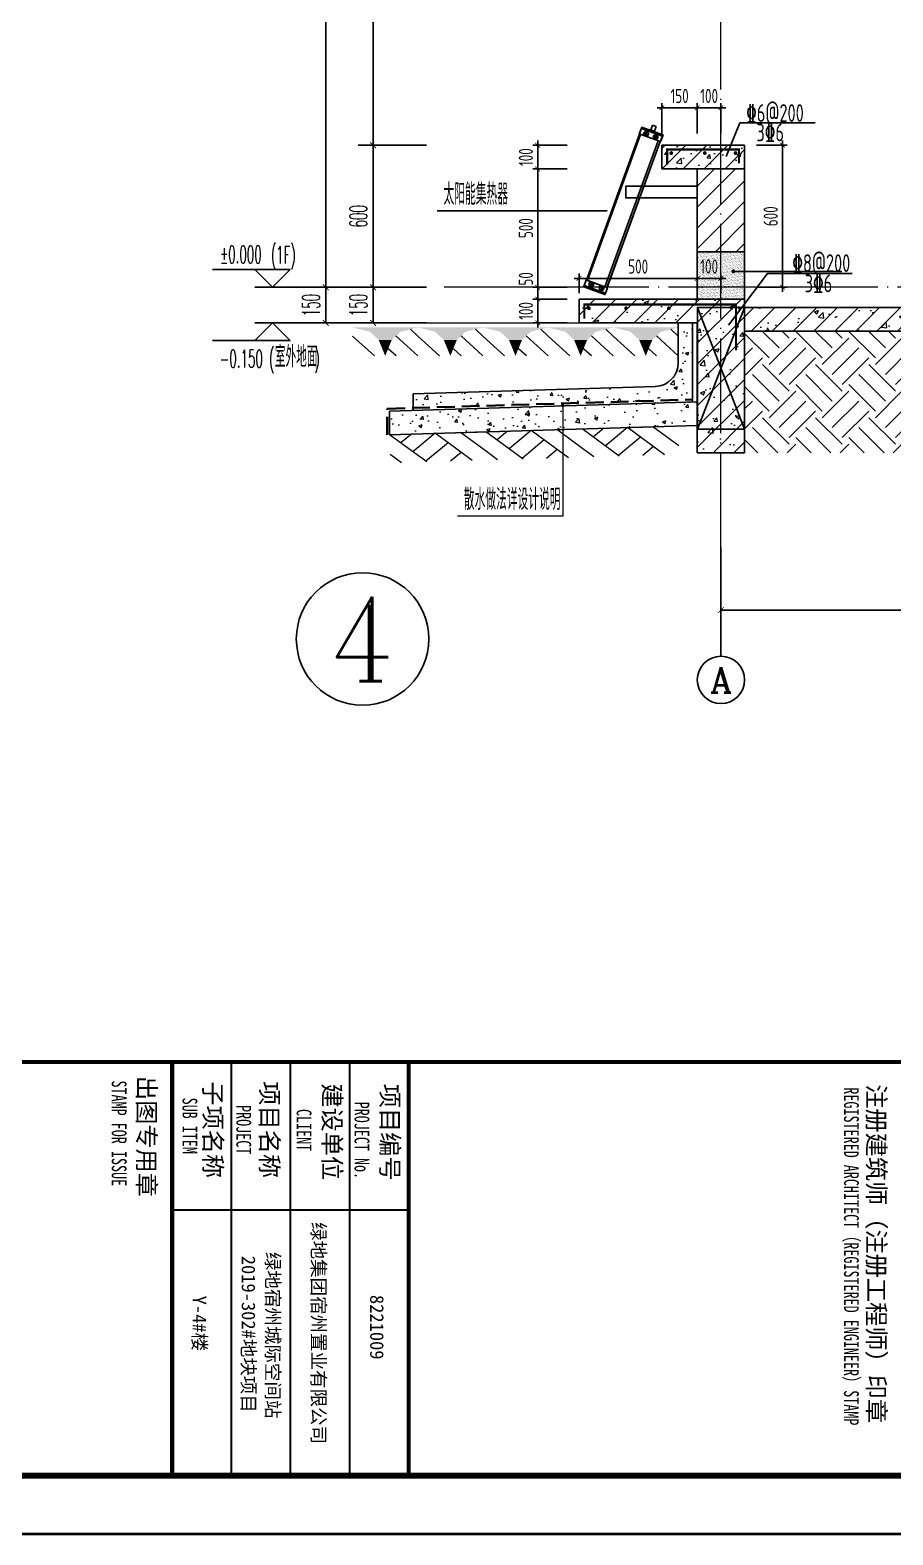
# Model space of a CAD drawing. Extents: x 826826 to 1642106, y -156213 to 399140.
# Drawn here: x 1520371 to 1524017, y 282493 to 288853 of the extents above; entities that cross this region are included whole.
import ezdxf
from ezdxf.enums import TextEntityAlignment as Align

# ---------------------------------------------------------------- set-up
doc = ezdxf.new("R2010")
doc.units = 0
doc.header["$LTSCALE"] = 1000
doc.linetypes.add('DASH', pattern=[0.35, 0.25, -0.1])
doc.linetypes.add('DOTE', pattern=[2.42, 2, -0.2, 0.02, -0.2])
doc.layers.get('0').update_dxf_attribs({"linetype": 'CONTINUOUS'})
doc.layers.get('DEFPOINTS').update_dxf_attribs({"linetype": 'CONTINUOUS'})
for name, color, linetype in [('AXIS', 3, 'CONTINUOUS'), ('AXIS_TEXT', 4, 'CONTINUOUS'), ('COLUMN', 4, 'CONTINUOUS'), ('DIM', 2, 'CONTINUOUS'), ('DIM_ELEV', 3, 'CONTINUOUS'), ('DIM_IDEN', 67, 'CONTINUOUS'), ('PUB_DIM', 3, 'CONTINUOUS'), ('PUB_TEXT', 2, 'CONTINUOUS'), ('REIN', 6, 'CONTINUOUS'), ('S-大样-砼线', 7, 'CONTINUOUS'), ('S-引出线', 40, 'CONTINUOUS'), ('TEXT', 2, 'CONTINUOUS'), ('WALL', 5, 'CONTINUOUS'), ('yichutu', 7, 'CONTINUOUS'), ('图签文字', 4, 'CONTINUOUS'), ('实线层', 7, 'CONTINUOUS'), ('立面-看线', 251, 'CONTINUOUS')]:
    doc.layers.add(name, color=color, linetype=linetype)
for name, color, linetype, lineweight in [('DOTE', 251, 'DOTE', 9), ('PUB_HATCH', 8, 'CONTINUOUS', 9), ('图框', 9, 'CONTINUOUS', 18), ('图签', 147, 'CONTINUOUS', 18), ('填充', 251, 'CONTINUOUS', 5), ('平面-排水沟', 86, 'CONTINUOUS', 15), ('立面-中轮廓线', 213, 'CONTINUOUS', 35), ('粉刷', 251, 'CONTINUOUS', 9)]:
    doc.layers.add(name, color=color, linetype=linetype, lineweight=lineweight)
doc.styles.add('_TCH_AXIS', font='COMPLEX', dxfattribs={"bigfont": 'GBCBIG'})
doc.styles.add('_TCH_DIM', font='SIMPLEX.shx', dxfattribs={"width": 0.7, "bigfont": 'GBCBIG.shx'})
doc.styles.add('_TCH_DIM_T3', font='SIMPLEX.shx', dxfattribs={"width": 0.494118, "bigfont": 'GBCBIG.shx'})
doc.styles.add('COMPLEX', font='COMPLEX')
doc.styles.add('DIM_FONT_T3', font='SIMPLEX', dxfattribs={"width": 0.705882, "bigfont": 'GBCBIG'})
doc.styles.add('TSSD_DIMENSION', font='Tssdeng.shx', dxfattribs={"width": 0.7, "bigfont": 'tssdchn.shx'})
doc.styles.add('TSSD_REIN', font='tssdeng.shx', dxfattribs={"width": 0.7, "height": 300, "bigfont": 'tssdchn.shx'})
doc.styles.add('w', font='tssdeng.shx', dxfattribs={"width": 0.8, "bigfont": 'tssdchn.shx'})
doc.styles.add('宋体', font='', dxfattribs={"height": 50})
doc.styles.add('建筑图签-1', font='simhei.ttf', dxfattribs={"width": 0.7})
doc.styles.get('宋体').set_extended_font_data('SimSun')
doc.dimstyles.new('_TCH_ARCH&&25', dxfattribs={"dimtxt": 74.375, "dimasz": 25, "dimexe": 62.5, "dimexo": 75, "dimgap": 25, "dimtad": 1, "dimdec": 0, "dimzin": 0, "dimdsep": 46, "dimtxsty": '_TCH_DIM_T3', "dimblk": 'ARCHTICK', "dimcen": 0.09, "dimclrt": 7, "dimazin": 0, "dimtfac": 1, "dimtdec": 0, "dimtix": 1, "dimtmove": 2, "dimatfit": 3, "dimldrblk": 'ARCHTICK', "dimfxl": 0, "dimtolj": 1, "dimtzin": 0, "dimarcsym": 0})
doc.dimstyles.new('TSSD_20_20', dxfattribs={"dimtxt": 60, "dimasz": 20, "dimexe": 20, "dimexo": 50, "dimgap": 20, "dimtad": 1, "dimdec": 0, "dimzin": 0, "dimdsep": 46, "dimtxsty": 'TSSD_DIMENSION', "dimblk": 'ARCHTICK', "dimblk1": 'ARCHTICK', "dimblk2": 'ARCHTICK', "dimcen": 0, "dimdle": 20, "dimclrt": 7, "dimadec": 0, "dimazin": 0, "dimtfac": 1, "dimtdec": 0, "dimtix": 1, "dimtmove": 2, "dimatfit": 3, "dimfxl": 0, "dimtolj": 1, "dimtzin": 0, "dimarcsym": 0})
pattern_1 = [(50, (28072.99, 249033.25), (143.452037, -12.550427), [15, -165]), (355, (28072.99, 249033.25), (-27.750267, 150.438427), [12, -132]), (100.4514, (28084.94, 249032.2), (115.701876, 137.88791), [12.74804, -140.22842]), (46.1842, (28072.99, 249073.25), (213.44821, -33.1038), [22.5, -247.5]), (96.6356, (28090.77, 249070.5), (186.93254, 194.82357), [19.12206, -210.3426]), (351.1842, (28072.99, 249073.25), (186.93239, 194.82372), [18, -198]), (21, (28092.99, 249063.25), (119.38141, -80.52378), [15, -165]), (326, (28092.99, 249063.25), (48.663066, 145.03001), [12, -132]), (71.4514, (28102.93, 249056.54), (168.044526, 64.5061), [12.74804, -140.22842]), (37.5, (28072.986, 249033.25), (2.431971, 66.578771), [0, -130.4, 0, -134, 0, -132.5]), (7.5, (28072.986, 249033.25), (52.613907, 78.882342), [0, -76.4, 0, -127.4, 0, -50.5]), (327.5, (28028.386, 249033.25), (106.764487, -4.510974), [0, -50, 0, -156, 0, -207]), (317.5, (28008.39, 249033.25), (116.637234, 20.020996), [0, -65, 0, -103.6, 0, -147])]
pattern_2 = [(45, (689015.794, 456209.414), (-44.194174, 44.194174), []), (50, (689015.8, 456209.41), (179.315046, -15.688034), [18.75, -206.25]), (355, (689015.8, 456209.41), (-34.687833, 188.048033), [15, -165]), (100.4514, (689030.74, 456208.1), (144.627345, 172.359886), [15.935047, -175.285528]), (46.1842, (689015.8, 456259.41), (266.81026, -41.379754), [28.125, -309.375]), (96.6356, (689038.03, 456255.97), (233.66568, 243.52947), [23.90257, -262.92825]), (351.1842, (689015.8, 456259.41), (233.66549, 243.52965), [22.5, -247.5]), (21, (689040.8, 456246.91), (149.226763, -100.654723), [18.75, -206.25]), (326, (689040.8, 456246.91), (60.828833, 181.28751), [15, -165]), (71.4514, (689053.23, 456238.53), (210.055657, 80.632624), [15.935047, -175.285528]), (37.5, (689015.794, 456209.414), (3.039964, 83.2234635), [0, -163, 0, -167.5, 0, -165.625]), (7.5, (689015.79, 456209.41), (65.767384, 98.602928), [0, -95.5, 0, -159.25, 0, -63.125]), (327.5, (688960.044, 456209.414), (133.455609, -5.638718), [0, -62.5, 0, -195, 0, -258.75]), (317.5, (688935.04, 456209.41), (145.796542, 25.026246), [0, -81.25, 0, -129.5, 0, -183.75])]

# ---------------------------------------------------------------- blocks, each defined once
blk = doc.blocks.new('GFDDDDRG')
at = {"layer": '图框'}
blk.add_lwpolyline([(923310, -107437), (923310, -159999), (893610, -159999), (893610, -107437)], close=True, dxfattribs=at)
blk.add_lwpolyline([(923310, -107437), (923310, -159999), (893610, -159999), (893610, -107437)], close=True, dxfattribs=at)
at = {"layer": '图框', "const_width": 50}
blk.add_lwpolyline([(894110, -159499), (922810, -159499), (922810, -108687), (894110, -108687)], close=True, dxfattribs=at)
at = {"layer": '图框'}
for points, const_width in [([(894110, -156002), (922810, -156002)], 35), ([(909660, -159502), (909660, -156002)], 35), ([(910160, -156002), (910160, -159502)], 17.5), ([(910660, -156002), (910660, -159502)], 17.5), ([(911160, -156002), (911160, -159502)], 17.5), ([(911660, -156002), (911660, -159502)], 35), ([(911660, -156002), (911660, -159502)], 35), ([(909660, -157252), (911660, -157252)], 17.5)]:
    blk.add_lwpolyline(points, dxfattribs=dict(at, const_width=const_width))
at = {"layer": '图框', "style": '建筑图签-1', "width": 0.7}
for s, p in [('STAMP FOR ISSUE', (909150, -156158)), ('SUB ITEM', (909748, -156303)), ('REGISTERED ARCHITECT（REGISTERED ENGINEER）STAMP', (915339, -156216)), ('PROJECT', (910203, -156366)), ('CLIENT', (910713, -156399)), ('PROJECT No.', (911202, -156337, -899))]:
    blk.add_text(s, height=125, rotation=270, dxfattribs=at).set_placement(p)
at = {"layer": '图签', "color": 2, "style": '宋体'}
for s, height, p in [('绿地集团宿州置业有限公司', 114.67, (910841, -157355)), ('2019-302#地块项目', 114.67, (910249, -157640)), ('绿地宿州城际空间站', 114.7, (910454, -157607)), ('Y-4#楼', 114.7, (909834, -157977)), ('8221009', 114.7, (911334, -157971))]:
    blk.add_text(s, height=height, rotation=270, dxfattribs=at).set_placement(p)
at = {"layer": '图签文字', "color": 7, "style": '建筑图签-1'}
for s, p in [('出图专用章', (909369, -156120)), ('子项名称', (909930, -156165)), ('项目名称', (910408, -156165)), ('建设单位', (910937, -156182)), ('项目编号', (911426, -156186)), ('注册建筑师（注册工程师）印章', (915537, -156190))]:
    blk.add_text(s, height=150, rotation=270, dxfattribs=at).set_placement(p)
blk = doc.blocks.new('A$C01192DFB')
at = {"layer": '实线层', "color": 5}
for p, q in [((-196.4, 238.3), (-189.3, 257.6)), ((-174.3, 252.1), (-189.3, 257.6)), ((-468.5, -396.9), (-243.8, 220.5)), ((-243.5, 220.4), (-468.2, -397)), ((-467.7, -397.2), (-243, 220.2)), ((-240, 219.1), (-464.7, -398.3)), ((-239.5, 218.9), (-464.2, -398.5)), ((-166, 192.2), (-390.7, -425.2)), ((-165.7, 192), (-390.4, -425.3)), ((-245.2, 221), (-235.1, 248.7)), ((-155, 188.2), (-245.2, 221)), ((-244.8, 220.8), (-234.5, 249)), ((-146.5, 211.5), (-236.8, 244.3)), ((-146.9, 212), (-236.2, 244.4)), ((-235.1, 248.7), (-234.7, 248.5)), ((-145.3, 216.4), (-234.6, 248.9)), ((-145.2, 216.5), (-234.5, 249)), ((-219.7, 220.8), (-218.7, 223.5)), ((-217.8, 218.6), (-219.7, 220.8)), ((-219.4, 214.4), (-214.3, 228.2)), ((-218.7, 223.5), (-215.9, 224)), ((-215, 219.1), (-217.8, 218.6)), ((-215.9, 224), (-214, 221.8)), ((-214, 221.8), (-215, 219.1)), ((-196.4, 238.3), (-203, 237.5)), ((-176.7, 228), (-203, 237.5)), ((-196.4, 238.3), (-181.3, 232.8)), ((-181.3, 232.8), (-174.3, 252.1)), ((-181.3, 232.8), (-176.7, 228)), ((-179.3, 206.1), (-178.4, 208.8)), ((-177.5, 203.9), (-179.3, 206.1)), ((-179, 199.7), (-174, 213.5)), ((-178.4, 208.8), (-175.5, 209.3)), ((-174.6, 204.4), (-177.5, 203.9)), ((-175.5, 209.3), (-173.7, 207.1)), ((-173.7, 207.1), (-174.6, 204.4)), ((-155.5, 188.3), (-145.2, 216.5)), ((-155, 188.2), (-144.9, 215.9)), ((-144.9, 215.9), (-145.4, 216)), ((-381.9, -428.4), (-157.2, 189)), ((-156.8, 188.8), (-381.5, -428.6)), ((-381.1, -428.7), (-156.4, 188.7)), ((-469.9, -396.4), (-480, -424.1)), ((-480, -424.1), (-479.6, -424.3)), ((-469.5, -396.6), (-479.7, -424.8)), ((-390.4, -457.1), (-479.7, -424.6)), ((-390.5, -457.2), (-479.7, -424.8)), ((-388.2, -452.5), (-478.4, -419.7)), ((-388.8, -452.7), (-478.1, -420.2)), ((-379.7, -429.2), (-469.9, -396.4)), ((-379.7, -429.2), (-468, -397.1)), ((-450.2, -412.7), (-451.2, -415.4)), ((-451.2, -415.4), (-449.4, -417.6)), ((-445.9, -408), (-450.9, -421.8)), ((-447.4, -412.2), (-450.2, -412.7)), ((-449.4, -417.6), (-446.5, -417.1)), ((-445.5, -414.4), (-447.4, -412.2)), ((-446.5, -417.1), (-445.5, -414.4)), ((-406.6, -428.6), (-407.6, -431.3)), ((-407.6, -431.3), (-405.7, -433.5)), ((-402.2, -423.9), (-407.2, -437.7)), ((-403.7, -428.1), (-406.6, -428.6)), ((-405.7, -433.5), (-402.9, -433)), ((-401.9, -430.3), (-403.7, -428.1)), ((-402.9, -433), (-401.9, -430.3)), ((-380.2, -429.1), (-390.5, -457.2)), ((-379.7, -429.2), (-389.8, -456.9)), ((-389.8, -456.9), (-390.3, -456.8))]:
    blk.add_line(p, q, dxfattribs=at)
for points in [[(-236.8, 244.3), (-236.7, 244.4), (-236.5, 244.5), (-236.4, 244.5), (-236.2, 244.4)], [(-146.5, 211.5), (-146.5, 211.6), (-146.6, 211.7), (-146.7, 211.9), (-146.9, 212)], [(-478.4, -419.7), (-478.4, -419.8), (-478.4, -420), (-478.2, -420.1), (-478.1, -420.2)], [(-388.2, -452.5), (-388.3, -452.6), (-388.4, -452.7), (-388.6, -452.7), (-388.8, -452.7)]]:
    blk.add_lwpolyline(points, dxfattribs=at)
blk.add_lwpolyline([(0, 0), (-302.4, 0), (-302.4, -49.7), (0, -49.7)], close=True, dxfattribs=at)
for centre, radius in [((-216.8, 221.3), 10), ((-216.8, 221.3), 9.5), ((-176.5, 206.6), 10), ((-176.5, 206.6), 9.5), ((-448.4, -414.9), 10), ((-448.4, -414.9), 9.5), ((-404.7, -430.8), 10), ((-404.7, -430.8), 9.5)]:
    blk.add_circle(centre, radius, dxfattribs=at)
for centre, start, end in [((-234.7, 248.5), 70, 160), ((-145.4, 216), 340, 70), ((-479.6, -424.3), 160, 250), ((-390.3, -456.8), 250, 340)]:
    blk.add_arc(centre, 0.5, start, end, dxfattribs=at)
blk = doc.blocks.new('$LinePat$素土夯实')
at = {"color": 0}
for p, q in [((0, -210), (210, 0)), ((120, -300), (420, 0)), ((420, 0), (608, -188)), ((495, -300), (795, 0)), ((615, 0), (705, -90)), ((315, -105), (502, -293)), ((210, -210), (300, -300)), ((705, -300), (795, -210))]:
    blk.add_line(p, q, dxfattribs=at)
blk = doc.blocks.new('$LinePat$自然土壤')
at = {"color": 0}
for p, q in [((0, -90), (71, -19)), ((0, -300), (211, -89)), ((420, -300), (630, -90)), ((210, -300), (286, -224))]:
    blk.add_line(p, q, dxfattribs=at)
for points in [[(0, 0), (630, 0), (168, -45), (462, -45)], [(168, -45), (462, -45), (252, -132), (378, -132)], [(252, -132), (378, -132), (315, -300)]]:
    blk.add_solid(points, dxfattribs=at)
blk = doc.blocks.new('sanshui')
at = {"layer": '粉刷'}
h = blk.add_hatch(dxfattribs=at)
h.set_pattern_fill('混凝土', color=256, scale=20)
h.set_pattern_definition(pattern_1)
edge = h.paths.add_edge_path()
edge.add_line((346317.8, 427329.6), (346257.8, 427329.6))
edge.add_line((346257.8, 427329.6), (346257.8, 427160.3))
edge.add_arc((346157.8, 427160.3), 100, 271.71836, 360, ccw=False)
edge.add_line((346160.8, 427060.3), (345137.8, 427029.6))
edge.add_line((345137.8, 427029.6), (345137.8, 426969.6))
edge.add_line((345137.8, 426969.6), (346317.8, 427005))
edge.add_line((346317.8, 427005), (346317.8, 427329.6))
h = blk.add_hatch(dxfattribs=at)
h.set_pattern_fill('混凝土', color=256, scale=20)
h.set_pattern_definition(pattern_1)
h.paths.add_polyline_path([(346337.8, 426895.6), (346337.8, 426995.6), (345037.8, 426956.6), (345037.8, 426856.6)])
at = {"layer": 'COLUMN'}
for p, q in [((346257.8, 427329.6), (346317.8, 427329.6)), ((346257.8, 427160.3), (346257.8, 427329.6)), ((346317.8, 426995), (346317.8, 427329.6)), ((346160.8, 427060.3), (345137.8, 427029.6)), ((345137.8, 426959.6), (345137.8, 427029.6)), ((346338.1, 426995.6), (345037.8, 426956.6)), ((345037.8, 426856.6), (345037.8, 426956.6)), ((346338.1, 426895.6), (345037.8, 426856.6))]:
    blk.add_line(p, q, dxfattribs=at)
blk.add_arc((346157.8, 427160.3), 100, 271.71836, 0, dxfattribs=at)
at = {"layer": '立面-中轮廓线', "linetype": 'DASH', "ltscale": 0.3}
blk.add_lwpolyline([(345027.8, 426856.6), (345027.8, 426966.3), (346317.8, 427005)], dxfattribs=at)
at = {"layer": '粉刷'}
blk.add_line((344881.5, 427329.6), (346257.8, 427329.6), dxfattribs=at)
at = {"layer": '粉刷', "yscale": 0.4, "zscale": 0.4}
for name, p, xscale, rotation in [('$LinePat$自然土壤', (345156.8, 427309.6), -0.4369306507241237, 359.9999999999903), ('$LinePat$自然土壤', (345432, 427309.6), -0.4369306507241237, 359.9999999999903), ('$LinePat$自然土壤', (345707.3, 427309.6), -0.4369306507241237, 359.9999999999903), ('$LinePat$自然土壤', (345982.6, 427309.6), -0.4369306507241237, 359.9999999999903), ('$LinePat$自然土壤', (346257.8, 427309.6), -0.4369306507241237, 359.9999999999903), ('$LinePat$素土夯实', (345444.5, 426868.8), -0.5117605352322558, 1.718358001643932), ('$LinePat$素土夯实', (345851.2, 426881), -0.5117605352322558, 1.718358001643932), ('$LinePat$素土夯实', (346257.8, 426893.2), -0.5117605352322558, 1.718358001643932)]:
    blk.add_blockref(name, p, dxfattribs=dict(at, xscale=xscale, rotation=rotation))
blk = doc.blocks.new('yct-1051-594-26275-14850-25-1002.0')
at = {"layer": 'yichutu', "color": 7}
blk.add_lwpolyline([(0, 0), (0, 14850), (26275, 14850), (26275, 0)], close=True, dxfattribs=at)
blk = doc.blocks.new('_ArchTick')
at = {"color": 0, "linetype": 'ByBlock', "const_width": 0.15}
blk.add_lwpolyline([(-0.5, -0.5), (0.5, 0.5)], dxfattribs=at)
blk = doc.blocks.new('*D1931')
at = {"layer": 'DEFPOINTS', "color": 0}
for p in [(1523391, 288366.4), (1523551, 288366.4), (1523391, 287766.4)]:
    blk.add_point(p, dxfattribs=at)
at = {"layer": 'DIM', "color": 0, "lineweight": -2}
for p, q in [((1523551, 287746.4), (1523551, 288386.4)), ((1523441, 288366.4), (1523571, 288366.4)), ((1523441, 287766.4), (1523571, 287766.4))]:
    blk.add_line(p, q, dxfattribs=at)
at = {"layer": 'DIM', "color": 0, "lineweight": -2, "xscale": 20, "yscale": 20, "zscale": 20}
for p, rotation in [((1523551, 288366.4), 90), ((1523551, 287766.4), 270)]:
    blk.add_blockref('_ArchTick', p, dxfattribs=dict(at, rotation=rotation))
at = {"layer": 'DIM', "color": 7, "insert": (1523501, 288066.4), "char_height": 60, "attachment_point": 5, "rotation": 90, "style": 'TSSD_DIMENSION'}
blk.add_mtext('\\A1;600', dxfattribs=at)
blk = doc.blocks.new('*D1932')
at = {"layer": 'DEFPOINTS', "color": 0}
for p in [(1523191, 287804), (1522691, 287691.4), (1523191, 287691.4)]:
    blk.add_point(p, dxfattribs=at)
at = {"layer": 'DIM', "color": 0, "lineweight": -2}
for p, q in [((1522671, 287804), (1523211, 287804)), ((1522691, 287741.4), (1522691, 287824)), ((1523191, 287741.4), (1523191, 287824))]:
    blk.add_line(p, q, dxfattribs=at)
at = {"layer": 'DIM', "color": 0, "lineweight": -2, "xscale": 20, "yscale": 20, "zscale": 20, "rotation": 180}
blk.add_blockref('_ArchTick', (1522691, 287804), dxfattribs=at)
at = {"layer": 'DIM', "color": 0, "lineweight": -2, "xscale": 20, "yscale": 20, "zscale": 20}
blk.add_blockref('_ArchTick', (1523191, 287804), dxfattribs=at)
at = {"layer": 'DIM', "color": 7, "insert": (1522941, 287854), "char_height": 60, "attachment_point": 5, "style": 'TSSD_DIMENSION'}
blk.add_mtext('\\A1;500', dxfattribs=at)
blk = doc.blocks.new('*D1933')
at = {"layer": 'DEFPOINTS', "color": 0}
for p in [(1523291, 287804), (1523191, 287691.4), (1523291, 287691.4)]:
    blk.add_point(p, dxfattribs=at)
at = {"layer": 'DIM', "color": 0, "lineweight": -2}
for p, q in [((1523191, 287804), (1523171, 287804)), ((1523191, 287741.4), (1523191, 287824)), ((1523191, 287804), (1523291, 287804)), ((1523291, 287741.4), (1523291, 287824)), ((1523291, 287804), (1523311, 287804))]:
    blk.add_line(p, q, dxfattribs=at)
at = {"layer": 'DIM', "color": 0, "lineweight": -2, "xscale": 20, "yscale": 20, "zscale": 20}
blk.add_blockref('_ArchTick', (1523191, 287804), dxfattribs=at)
at = {"layer": 'DIM', "color": 0, "lineweight": -2, "xscale": 20, "yscale": 20, "zscale": 20, "rotation": 180}
blk.add_blockref('_ArchTick', (1523291, 287804), dxfattribs=at)
at = {"layer": 'DIM', "color": 7, "insert": (1523241, 287854), "char_height": 60, "attachment_point": 5, "style": 'TSSD_DIMENSION'}
blk.add_mtext('\\A1;100', dxfattribs=at)
blk = doc.blocks.new('*D1935')
at = {"layer": 'DEFPOINTS', "color": 0}
for p in [(1523191, 288525), (1523041, 288366.4), (1523191, 288366.4)]:
    blk.add_point(p, dxfattribs=at)
at = {"layer": 'DIM', "color": 0, "lineweight": -2}
for p, q in [((1523021, 288525), (1523211, 288525)), ((1523041, 288416.4), (1523041, 288545)), ((1523191, 288416.4), (1523191, 288545))]:
    blk.add_line(p, q, dxfattribs=at)
at = {"layer": 'DIM', "color": 0, "lineweight": -2, "xscale": 20, "yscale": 20, "zscale": 20, "rotation": 180}
blk.add_blockref('_ArchTick', (1523041, 288525), dxfattribs=at)
at = {"layer": 'DIM', "color": 0, "lineweight": -2, "xscale": 20, "yscale": 20, "zscale": 20}
blk.add_blockref('_ArchTick', (1523191, 288525), dxfattribs=at)
at = {"layer": 'DIM', "color": 7, "insert": (1523116, 288575), "char_height": 60, "attachment_point": 5, "style": 'TSSD_DIMENSION'}
blk.add_mtext('\\A1;150', dxfattribs=at)
blk = doc.blocks.new('*D1936')
at = {"layer": 'DEFPOINTS', "color": 0}
for p in [(1523291, 288525), (1523191, 288366.4), (1523291, 288366.4)]:
    blk.add_point(p, dxfattribs=at)
at = {"layer": 'DIM', "color": 0, "lineweight": -2}
for p, q in [((1523191, 288525), (1523171, 288525)), ((1523191, 288416.4), (1523191, 288545)), ((1523191, 288525), (1523291, 288525)), ((1523291, 288416.4), (1523291, 288545)), ((1523291, 288525), (1523311, 288525))]:
    blk.add_line(p, q, dxfattribs=at)
at = {"layer": 'DIM', "color": 0, "lineweight": -2, "xscale": 20, "yscale": 20, "zscale": 20}
blk.add_blockref('_ArchTick', (1523191, 288525), dxfattribs=at)
at = {"layer": 'DIM', "color": 0, "lineweight": -2, "xscale": 20, "yscale": 20, "zscale": 20, "rotation": 180}
blk.add_blockref('_ArchTick', (1523291, 288525), dxfattribs=at)
at = {"layer": 'DIM', "color": 7, "insert": (1523241, 288575), "char_height": 60, "attachment_point": 5, "style": 'TSSD_DIMENSION'}
blk.add_mtext('\\A1;100', dxfattribs=at)
blk = doc.blocks.new('*D1937')
at = {"layer": 'DEFPOINTS', "color": 0}
for p in [(1522516.4, 288366.4), (1522691, 288366.4), (1522691, 288266.4)]:
    blk.add_point(p, dxfattribs=at)
at = {"layer": 'DIM', "color": 0, "lineweight": -2}
for p, q in [((1522516.4, 288366.4), (1522516.4, 288386.4)), ((1522641, 288366.4), (1522496.4, 288366.4)), ((1522516.4, 288266.4), (1522516.4, 288366.4)), ((1522641, 288266.4), (1522496.4, 288266.4)), ((1522516.4, 288266.4), (1522516.4, 288246.4))]:
    blk.add_line(p, q, dxfattribs=at)
at = {"layer": 'DIM', "color": 0, "lineweight": -2, "xscale": 20, "yscale": 20, "zscale": 20}
for p, rotation in [((1522516.4, 288366.4), 270), ((1522516.4, 288266.4), 90)]:
    blk.add_blockref('_ArchTick', p, dxfattribs=dict(at, rotation=rotation))
at = {"layer": 'DIM', "color": 7, "insert": (1522466.4, 288316.4), "char_height": 60, "attachment_point": 5, "rotation": 90, "style": 'TSSD_DIMENSION'}
blk.add_mtext('\\A1;100', dxfattribs=at)
blk = doc.blocks.new('*D1938')
at = {"layer": 'DEFPOINTS', "color": 0}
for p in [(1522516.4, 288266.4), (1522691, 288266.4), (1522691, 287766.4)]:
    blk.add_point(p, dxfattribs=at)
at = {"layer": 'DIM', "color": 0, "lineweight": -2}
for p, q in [((1522641, 288266.4), (1522496.4, 288266.4)), ((1522516.4, 287746.4), (1522516.4, 288286.4)), ((1522641, 287766.4), (1522496.4, 287766.4))]:
    blk.add_line(p, q, dxfattribs=at)
at = {"layer": 'DIM', "color": 0, "lineweight": -2, "xscale": 20, "yscale": 20, "zscale": 20}
for p, rotation in [((1522516.4, 288266.4), 90), ((1522516.4, 287766.4), 270)]:
    blk.add_blockref('_ArchTick', p, dxfattribs=dict(at, rotation=rotation))
at = {"layer": 'DIM', "color": 7, "insert": (1522466.4, 288016.4), "char_height": 60, "attachment_point": 5, "rotation": 90, "style": 'TSSD_DIMENSION'}
blk.add_mtext('\\A1;500', dxfattribs=at)
blk = doc.blocks.new('*D1939')
at = {"layer": 'DEFPOINTS', "color": 0}
for p in [(1522516.4, 287766.4), (1522691, 287766.4), (1522691, 287716.4)]:
    blk.add_point(p, dxfattribs=at)
at = {"layer": 'DIM', "color": 0, "lineweight": -2}
for p, q in [((1522641, 287766.4), (1522496.4, 287766.4)), ((1522516.4, 287696.4), (1522516.4, 287786.4)), ((1522641, 287716.4), (1522496.4, 287716.4))]:
    blk.add_line(p, q, dxfattribs=at)
at = {"layer": 'DIM', "color": 0, "lineweight": -2, "xscale": 20, "yscale": 20, "zscale": 20}
for p, rotation in [((1522516.4, 287766.4), 90), ((1522516.4, 287716.4), 270)]:
    blk.add_blockref('_ArchTick', p, dxfattribs=dict(at, rotation=rotation))
at = {"layer": 'DIM', "color": 7, "insert": (1522466.4, 287801.8), "char_height": 60, "attachment_point": 5, "rotation": 90, "style": 'TSSD_DIMENSION'}
blk.add_mtext('\\A1;50', dxfattribs=at)
blk = doc.blocks.new('*D1940')
at = {"layer": 'DEFPOINTS', "color": 0}
for p in [(1522516.4, 287716.4), (1522691, 287716.4), (1522691, 287616.4)]:
    blk.add_point(p, dxfattribs=at)
at = {"layer": 'DIM', "color": 0, "lineweight": -2}
for p, q in [((1522516.4, 287716.4), (1522516.4, 287736.4)), ((1522641, 287716.4), (1522496.4, 287716.4)), ((1522516.4, 287616.4), (1522516.4, 287716.4)), ((1522641, 287616.4), (1522496.4, 287616.4)), ((1522516.4, 287616.4), (1522516.4, 287596.4))]:
    blk.add_line(p, q, dxfattribs=at)
at = {"layer": 'DIM', "color": 0, "lineweight": -2, "xscale": 20, "yscale": 20, "zscale": 20}
for p, rotation in [((1522516.4, 287716.4), 270), ((1522516.4, 287616.4), 90)]:
    blk.add_blockref('_ArchTick', p, dxfattribs=dict(at, rotation=rotation))
at = {"layer": 'DIM', "color": 7, "insert": (1522466.4, 287666.4), "char_height": 60, "attachment_point": 5, "rotation": 90, "style": 'TSSD_DIMENSION'}
blk.add_mtext('\\A1;100', dxfattribs=at)
blk = doc.blocks.new('*D1993')
at = {"layer": 'AXIS', "color": 0, "lineweight": -2}
for p, q in [((1523291, 286591.4), (1523291, 286339.8)), ((1525091, 286591.4), (1525091, 286339.8)), ((1523291, 286402.3), (1525091, 286402.3))]:
    blk.add_line(p, q, dxfattribs=at)
at = {"layer": 'DEFPOINTS', "color": 0}
for p in [(1523291, 286666.4), (1525091, 286666.4), (1525091, 286402.3)]:
    blk.add_point(p, dxfattribs=at)
at = {"layer": 'AXIS', "color": 0, "lineweight": -2, "xscale": 25, "yscale": 25, "zscale": 25, "rotation": 180}
blk.add_blockref('_ArchTick', (1523291, 286402.3), dxfattribs=at)
at = {"layer": 'AXIS', "color": 0, "lineweight": -2, "xscale": 25, "yscale": 25, "zscale": 25}
blk.add_blockref('_ArchTick', (1525091, 286402.3), dxfattribs=at)
at = {"layer": 'AXIS', "color": 7, "insert": (1524191, 286464.5), "char_height": 74.38, "attachment_point": 5, "style": '_TCH_DIM_T3'}
blk.add_mtext('\\A1;1800', dxfattribs=at)
blk = doc.blocks.new('*D1997')
at = {"layer": 'DEFPOINTS', "color": 0}
for p in [(1521820.8, 287766.4), (1522120.8, 287766.4), (1522120.8, 287615.9)]:
    blk.add_point(p, dxfattribs=at)
at = {"layer": 'PUB_DIM', "color": 0, "lineweight": -2}
for p, q in [((1522045.8, 287766.4), (1521758.3, 287766.4)), ((1521820.8, 287615.9), (1521820.8, 287766.4)), ((1522045.8, 287615.9), (1521758.3, 287615.9))]:
    blk.add_line(p, q, dxfattribs=at)
at = {"layer": 'PUB_DIM', "color": 0, "lineweight": -2, "xscale": 25, "yscale": 25, "zscale": 25}
for p, rotation in [((1521820.8, 287766.4), 90), ((1521820.8, 287615.9), 270)]:
    blk.add_blockref('_ArchTick', p, dxfattribs=dict(at, rotation=rotation))
at = {"layer": 'PUB_DIM', "color": 7, "insert": (1521758.6, 287691.1), "char_height": 74.38, "attachment_point": 5, "rotation": 90, "style": '_TCH_DIM_T3'}
blk.add_mtext('\\A1;150', dxfattribs=at)
blk = doc.blocks.new('*D1998')
at = {"layer": 'DEFPOINTS', "color": 0}
for p in [(1521820.8, 288366.4), (1522120.8, 288366.4), (1522120.8, 287766.4)]:
    blk.add_point(p, dxfattribs=at)
at = {"layer": 'PUB_DIM', "color": 0, "lineweight": -2}
for p, q in [((1522045.8, 288366.4), (1521758.3, 288366.4)), ((1521820.8, 287766.4), (1521820.8, 288366.4)), ((1522045.8, 287766.4), (1521758.3, 287766.4))]:
    blk.add_line(p, q, dxfattribs=at)
at = {"layer": 'PUB_DIM', "color": 0, "lineweight": -2, "xscale": 25, "yscale": 25, "zscale": 25}
for p, rotation in [((1521820.8, 288366.4), 90), ((1521820.8, 287766.4), 270)]:
    blk.add_blockref('_ArchTick', p, dxfattribs=dict(at, rotation=rotation))
at = {"layer": 'PUB_DIM', "color": 7, "insert": (1521758.6, 288066.4), "char_height": 74.38, "attachment_point": 5, "rotation": 90, "style": '_TCH_DIM_T3'}
blk.add_mtext('\\A1;600', dxfattribs=at)
blk = doc.blocks.new('*D1999')
at = {"layer": 'DEFPOINTS', "color": 0}
for p in [(1521820.8, 290066.4), (1522120.8, 290066.4), (1522120.8, 288366.4)]:
    blk.add_point(p, dxfattribs=at)
at = {"layer": 'PUB_DIM', "color": 0, "lineweight": -2}
for p, q in [((1522045.8, 290066.4), (1521758.3, 290066.4)), ((1521820.8, 288366.4), (1521820.8, 290066.4)), ((1522045.8, 288366.4), (1521758.3, 288366.4))]:
    blk.add_line(p, q, dxfattribs=at)
at = {"layer": 'PUB_DIM', "color": 0, "lineweight": -2, "xscale": 25, "yscale": 25, "zscale": 25}
for p, rotation in [((1521820.8, 290066.4), 90), ((1521820.8, 288366.4), 270)]:
    blk.add_blockref('_ArchTick', p, dxfattribs=dict(at, rotation=rotation))
at = {"layer": 'PUB_DIM', "color": 7, "insert": (1521758.6, 289216.4), "char_height": 74.38, "attachment_point": 5, "rotation": 90, "style": '_TCH_DIM_T3'}
blk.add_mtext('\\A1;1700', dxfattribs=at)
blk = doc.blocks.new('*D2017')
at = {"layer": 'DEFPOINTS', "color": 0}
for p in [(1521620.8, 287766.4), (1522120.8, 287766.4), (1522120.8, 287615.9)]:
    blk.add_point(p, dxfattribs=at)
at = {"layer": 'PUB_DIM', "color": 0, "lineweight": -2}
for p, q in [((1522045.8, 287766.4), (1521558.3, 287766.4)), ((1521620.8, 287615.9), (1521620.8, 287766.4)), ((1522045.8, 287615.9), (1521558.3, 287615.9))]:
    blk.add_line(p, q, dxfattribs=at)
at = {"layer": 'PUB_DIM', "color": 0, "lineweight": -2, "xscale": 25, "yscale": 25, "zscale": 25}
for p, rotation in [((1521620.8, 287766.4), 90), ((1521620.8, 287615.9), 270)]:
    blk.add_blockref('_ArchTick', p, dxfattribs=dict(at, rotation=rotation))
at = {"layer": 'PUB_DIM', "color": 7, "insert": (1521558.6, 287691.1), "char_height": 74.38, "attachment_point": 5, "rotation": 90, "style": '_TCH_DIM_T3'}
blk.add_mtext('\\A1;150', dxfattribs=at)
blk = doc.blocks.new('*D2018')
at = {"layer": 'DEFPOINTS', "color": 0}
for p in [(1521620.8, 290666.4), (1522120.8, 290666.4), (1522120.8, 287766.4)]:
    blk.add_point(p, dxfattribs=at)
at = {"layer": 'PUB_DIM', "color": 0, "lineweight": -2}
for p, q in [((1522045.8, 290666.4), (1521558.3, 290666.4)), ((1521620.8, 287766.4), (1521620.8, 290666.4)), ((1522045.8, 287766.4), (1521558.3, 287766.4))]:
    blk.add_line(p, q, dxfattribs=at)
at = {"layer": 'PUB_DIM', "color": 0, "lineweight": -2, "xscale": 25, "yscale": 25, "zscale": 25}
for p, rotation in [((1521620.8, 290666.4), 90), ((1521620.8, 287766.4), 270)]:
    blk.add_blockref('_ArchTick', p, dxfattribs=dict(at, rotation=rotation))
at = {"layer": 'PUB_DIM', "color": 7, "insert": (1521558.6, 289216.4), "char_height": 74.38, "attachment_point": 5, "rotation": 90, "style": '_TCH_DIM_T3'}
blk.add_mtext('\\A1;2900', dxfattribs=at)
blk = doc.blocks.new('_AXISO')
blk.add_circle((0, 0), 0.5)
at = {"layer": 'AXIS_TEXT', "style": 'COMPLEX', "width": 1.041667}
blk.add_attdef('A', text='', height=0.56, dxfattribs=at).set_placement((-0.25, -0.28), (0.25, -0.28), align=Align.FIT)
blk = doc.blocks.new('20210805.14472832')
at = {"layer": 'REIN', "const_width": 9}
for points in [[(350.1, 1118.6), (350.1, 1182.4), (654, 1182.4), (654, 1124.4)], [(0, 466.7), (0, 527.4), (641.1, 527.4), (641.1, 333.1)]]:
    blk.add_lwpolyline(points, dxfattribs=at)
at = {"layer": 'REIN', "const_width": 8}
for points in [[(363.6, 1167.3, 1), (371.6, 1167.3, 1)], [(505.1, 1167.3, 1), (513.1, 1167.3, 1)], [(635.1, 1167.3, 1), (643.1, 1167.3, 1)], [(15.3, 511.3, 1), (23.3, 511.3, 1)], [(172.3, 511.3, 1), (180.3, 511.3, 1)], [(352.8, 511.3, 1), (360.8, 511.3, 1)]]:
    blk.add_lwpolyline(points, format="xyb", close=True, dxfattribs=at)
at = {"layer": 'S-大样-砼线'}
for p, q in [((477.5, 515), (677.5, 0)), ((677.5, 515), (477.5, 0))]:
    blk.add_line(p, q, dxfattribs=at)
blk.add_lwpolyline([(677.5, 515), (477.5, 515), (477.5, 0), (677.5, 0)], close=True, dxfattribs=at)
at = {"layer": 'S-引出线'}
for points in [[(599.6, 1153), (657.6, 1294.6), (976.1, 1294.6)], [(609.8, 439.7), (773.4, 657.6), (1131.2, 657.6)]]:
    blk.add_lwpolyline(points, dxfattribs=at)
at = {"layer": 'TEXT', "width": 0.7}
for s, style, p in [('%%1326@200', 'w', (683.8, 1299)), ('3%%1326', 'w', (727.2, 1217)), ('%%1328@200', 'TSSD_REIN', (878.8, 664.6)), ('3%%1326', 'TSSD_REIN', (931.2, 578.9))]:
    blk.add_text(s, height=75, rotation=0, dxfattribs=dict(at, style=style)).set_placement(p)

msp = doc.modelspace()

# ---------------------------------------------------------------- hatches: boundary and pattern name
at = {"layer": 'PUB_HATCH'}
h = msp.add_hatch(dxfattribs=at)
h.set_pattern_fill('钢筋混凝土', color=256, scale=25, style=0)
h.set_pattern_definition(pattern_2)
h.paths.add_polyline_path([(1523390.98, 288366.38), (1523040.98, 288366.38), (1523040.98, 288266.38), (1523390.98, 288266.38)])
h = msp.add_hatch(dxfattribs=at)
h.set_pattern_fill('普通砖', color=256, scale=25, style=0)
h.set_pattern_definition([(45, (689015.794, 456254.29), (-44.1941915, 44.1941915), [])])
h.paths.add_polyline_path([(1523390.98, 288266.38), (1523190.98, 288266.38), (1523190.98, 287916.38), (1523390.98, 287916.38)])
h = msp.add_hatch(dxfattribs=at)
h.set_pattern_fill('钢筋混凝土', color=256, scale=25, style=0)
h.set_pattern_definition(pattern_2)
h.paths.add_polyline_path([(1523190.98, 287616.38), (1523390.98, 287716.38), (1522690.98, 287716.38), (1522690.98, 287616.38)])
h = msp.add_hatch(dxfattribs=at)
h.set_pattern_fill('钢筋混凝土', color=256, scale=25, style=0)
h.set_pattern_definition(pattern_2)
h.paths.add_polyline_path([(1523390.98, 287716.38), (1523190.98, 287616.38), (1523190.98, 287066.38), (1523390.98, 287066.38)])
h = msp.add_hatch(dxfattribs=at)
h.set_pattern_fill('钢筋混凝土', color=256, scale=25, style=0)
h.set_pattern_definition(pattern_2)
h.paths.add_polyline_path([(1525057.64, 287648.05), (1524990.97, 287681.38), (1523390.98, 287681.38), (1523390.98, 287581.38), (1524990.97, 287581.38)])
at = {"layer": '填充'}
h = msp.add_hatch(dxfattribs=at)
h.set_pattern_fill('EARTH', color=250, scale=50, angle=45, style=0)
h.set_pattern_definition([(45, (657881.9, 413752.46), (0, 224.506403), [158.75, -158.75]), (45, (657839.8, 413794.56), (0, 224.506403), [158.75, -158.75]), (45, (657797.71, 413836.65), (0, 224.506403), [158.75, -158.75]), (135, (657797.71, 413864.72), (-224.506403, 0), [158.75, -158.75]), (135, (657839.8, 413906.81), (-224.506403, 0), [158.75, -158.75]), (135, (657881.9, 413948.9), (-224.506403, 0), [158.75, -158.75])])
h.paths.add_polyline_path([(1523390.98, 287066.4), (1524990.97, 287066.36), (1524990.97, 287581.37), (1523390.98, 287581.39)])
at = {"layer": '立面-看线'}
h = msp.add_hatch(dxfattribs=at)
h.set_pattern_fill('碎沙', color=256, scale=4)
h.set_pattern_definition([(37.5, (722137.736, -97645.57), (-0.32000626, 9.78826475), [0, -7.7216, 0, -8.636, 0, -8.255]), (7.5, (722137.736, -97645.57), (8.99046566, 14.33650201), [0, -4.1656, 0, -6.9596, 0, -2.667]), (327.5, (722131.4875, -97645.57), (15.819847405, 0.02874369), [0, -2.54, 0, -9.144, 0, -11.938]), (317.5, (722131.488, -97645.57), (15.27112905, 4.45858647), [0, -1.27, 0, -5.9944, 0, -6.858])])
h.paths.add_polyline_path([(1523190.98, 287716.38), (1523390.98, 287716.38), (1523390.98, 287916.38), (1523190.98, 287916.38)])

# ---------------------------------------------------------------- linework, layer by layer
at = {"layer": 'AXIS'}
msp.add_line((1523290.95, 286666.38), (1523290.95, 286206.99), dxfattribs=at)
at = {"layer": 'AXIS', "color": 6}
msp.add_circle((1521776.36, 286279.8), 280, dxfattribs=at)
at = {"layer": 'DIM_ELEV'}
for p, q in [((1521470.78, 287841.38), (1521142.78, 287841.38)), ((1521395.78, 287766.38), (1521320.78, 287841.38)), ((1521395.78, 287766.38), (1521470.78, 287841.38)), ((1521820.78, 287766.38), (1521320.78, 287766.38)), ((1521395.78, 287615.91), (1521320.78, 287540.91)), ((1521820.78, 287615.91), (1521320.78, 287615.91)), ((1521395.78, 287615.91), (1521470.78, 287540.91)), ((1521470.78, 287540.91), (1521142.78, 287540.91))]:
    msp.add_line(p, q, dxfattribs=at)
at = {"layer": 'DIM_IDEN'}
for p, q in [((1522629.5, 288088.87), (1522092.06, 288088.87)), ((1522810.58, 288088.87), (1522629.5, 288088.87)), ((1523343.42, 287833.4), (1523457.79, 287833.4)), ((1523457.79, 287833.4), (1523801.54, 287833.4))]:
    msp.add_line(p, q, dxfattribs=at)
at = {"layer": 'DIM_IDEN', "const_width": 8.33}
msp.add_lwpolyline([(1523339.25, 287833.4, 1), (1523347.59, 287833.4, 1)], format="xyb", close=True, dxfattribs=at)
at = {"layer": 'DOTE', "color": 1, "linetype": 'DOTE', "ltscale": 0.2}
for p, q in [((1523290.98, 286666.38), (1523290.98, 306266.39)), ((1525889.5, 287766.39), (1522120.78, 287766.39))]:
    msp.add_line(p, q, dxfattribs=at)
at = {"layer": 'WALL'}
for p, q in [((1523390.98, 288366.38), (1523040.98, 288366.38)), ((1523040.98, 288266.38), (1523040.98, 288366.38)), ((1523390.98, 288266.38), (1523390.98, 288366.38)), ((1523390.98, 288266.38), (1523040.98, 288266.38)), ((1523190.98, 288266.38), (1523190.98, 287916.38)), ((1523390.98, 288266.38), (1523390.98, 287916.38)), ((1523390.98, 287916.38), (1523190.98, 287916.38)), ((1523390.98, 287716.38), (1522690.98, 287716.38)), ((1522690.98, 287616.38), (1522690.98, 287716.38)), ((1523390.98, 287716.38), (1523390.98, 287066.38)), ((1524990.97, 287681.38), (1523390.98, 287681.38)), ((1523390.98, 287581.38), (1523390.98, 287681.38)), ((1523190.98, 287616.38), (1522690.98, 287616.38)), ((1523190.98, 287616.38), (1523190.98, 287066.38)), ((1524990.97, 287581.38), (1523390.98, 287581.38)), ((1523390.98, 287066.38), (1523190.98, 287066.38))]:
    msp.add_line(p, q, dxfattribs=at)
msp.add_lwpolyline([(1523190.98, 287916.38), (1523390.98, 287916.38), (1523390.98, 287716.38), (1523190.98, 287716.38)], close=True, dxfattribs=at)
at = {"layer": '平面-排水沟'}
for p, q in [((1522621.96, 287266.79), (1522621.96, 286798.95)), ((1522621.96, 286798.95), (1522177.83, 286798.95))]:
    msp.add_line(p, q, dxfattribs=at)
at = {"layer": '平面-排水沟', "const_width": 6.67}
msp.add_lwpolyline([(1522621.96, 287270.12, 1), (1522621.96, 287263.46, 1)], format="xyb", close=True, dxfattribs=at)

# ---------------------------------------------------------------- block references
at = {"xscale": 0.5, "yscale": 0.5, "zscale": 0.5}
msp.add_blockref('GFDDDDRG', (1066141.4, 362492.89), dxfattribs=at)
for name, p in [('A$C01192DFB', (1523190.98, 288193.63)), ('sanshui', (1176852.85, -139713.25))]:
    msp.add_blockref(name, p)
at = {"layer": 'AXIS'}
ref = msp.add_blockref('_AXISO', (1523290.95, 286106.99), dxfattribs=dict(at, xscale=200, yscale=200, zscale=200))
ref.add_attrib('A', 'A', dxfattribs={"layer": 'AXIS_TEXT', "height": 106.3, "style": '_TCH_AXIS'}).set_placement((1523245.39, 286053.84), (1523336.5, 286053.84), align=Align.FIT)
at = {"layer": 'S-大样-砼线'}
msp.add_blockref('20210805.14472832', (1522713.51, 287166.38), dxfattribs=at)
at = {"layer": 'yichutu', "rotation": 270}
msp.add_blockref('yct-1051-594-26275-14850-25-1002.0', (1512946.29, 308774.41), dxfattribs=at)

# ---------------------------------------------------------------- texts
at = {"layer": 'AXIS_TEXT', "color": 6, "style": '_TCH_AXIS'}
msp.add_text('4', height=356.35, dxfattribs=at).set_placement((1521640.61, 286101.63), (1521912.12, 286101.63), align=Align.FIT)
at = {"layer": 'PUB_TEXT'}
for s, height, style, width, p in [('太阳能集热器', 89.362, 'DIM_FONT_T3', 0.705882, (1522118.31, 288115.12)), ('%%P0.000', 74.375, '_TCH_DIM', 0.494118, (1521173.78, 287867.63)), ('(1F)', 74.375, '_TCH_DIM', 0.494118, (1521389.16, 287866.41)), ('-0.150', 74.375, '_TCH_DIM', 0.494118, (1521172.38, 287427.16)), ('(', 74.38, '_TCH_DIM', 0.494118, (1521381.11, 287428.39)), ('室外地面', 89.362, '_TCH_DIM', 0.7, (1521405.61, 287428.39)), (')', 74.38, '_TCH_DIM', 0.494118, (1521572.41, 287428.39)), ('散水做法详设计说明', 89.362, 'DIM_FONT_T3', 0.705882, (1522204.08, 286825.2))]:
    msp.add_text(s, height=height, dxfattribs=dict(at, style=style, width=width)).set_placement(p)

# ---------------------------------------------------------------- dimensions: what is measured, and where the dimension line sits
at = {"layer": 'AXIS'}
dim = msp.add_aligned_dim(p1=(1523290.98, 286666.38), p2=(1525090.98, 286666.38), distance=-264.03, dimstyle='_TCH_ARCH&&25', dxfattribs=at)
dim.commit()
dim.dimension.update_dxf_attribs({"geometry": '*D1993', "text_midpoint": (1524190.98, 286464.53)})
at = {"layer": 'DIM'}
for p1, p2, distance, picture, middle in [((1523040.98, 288366.38), (1523190.98, 288366.38), 158.59, '*D1935', (1523115.98, 288574.97)), ((1523190.98, 288366.38), (1523290.98, 288366.38), 158.59, '*D1936', (1523240.98, 288574.97)), ((1522690.98, 288266.38), (1522690.98, 288366.38), 174.61, '*D1937', (1522466.36, 288316.38)), ((1523390.98, 287766.38), (1523390.98, 288366.42), -160, '*D1931', (1523500.98, 288066.4)), ((1522690.98, 287766.38), (1522690.98, 288266.38), 174.61, '*D1938', (1522466.36, 288016.38)), ((1522690.98, 287691.38), (1523191.01, 287691.38), 112.61, '*D1932', (1522940.99, 287853.99)), ((1523191.01, 287691.38), (1523291.01, 287691.38), 112.61, '*D1933', (1523241.01, 287853.99)), ((1522690.98, 287616.38), (1522690.98, 287716.38), 174.61, '*D1940', (1522466.36, 287666.38))]:
    dim = msp.add_aligned_dim(p1=p1, p2=p2, distance=distance, dimstyle='TSSD_20_20', dxfattribs=at)
    dim.commit()
    dim.dimension.update_dxf_attribs({"geometry": picture, "text_midpoint": middle})
dim = msp.add_linear_dim(base=(1522516.36, 287766.38), p1=(1522690.98, 287716.38), p2=(1522690.98, 287766.38), angle=90, dimstyle='TSSD_20_20', dxfattribs=at)
dim.commit()
dim.dimension.update_dxf_attribs({"geometry": '*D1939', "text_midpoint": (1522466.36, 287801.84), "dimtype": 161})
at = {"layer": 'PUB_DIM'}
for p1, p2, distance, picture, middle in [((1522120.78, 287766.38), (1522120.78, 290666.38), 500, '*D2018', (1521558.59, 289216.38)), ((1522120.78, 288366.38), (1522120.78, 290066.38), 300, '*D1999', (1521758.59, 289216.38)), ((1522120.78, 287766.38), (1522120.78, 288366.38), 300, '*D1998', (1521758.59, 288066.38)), ((1522120.78, 287615.91), (1522120.78, 287766.38), 500, '*D2017', (1521558.59, 287691.15)), ((1522120.78, 287615.91), (1522120.78, 287766.38), 300, '*D1997', (1521758.59, 287691.15))]:
    dim = msp.add_aligned_dim(p1=p1, p2=p2, distance=distance, dimstyle='_TCH_ARCH&&25', dxfattribs=at)
    dim.commit()
    dim.dimension.update_dxf_attribs({"geometry": picture, "text_midpoint": middle})

doc.saveas('drawing.dxf')
